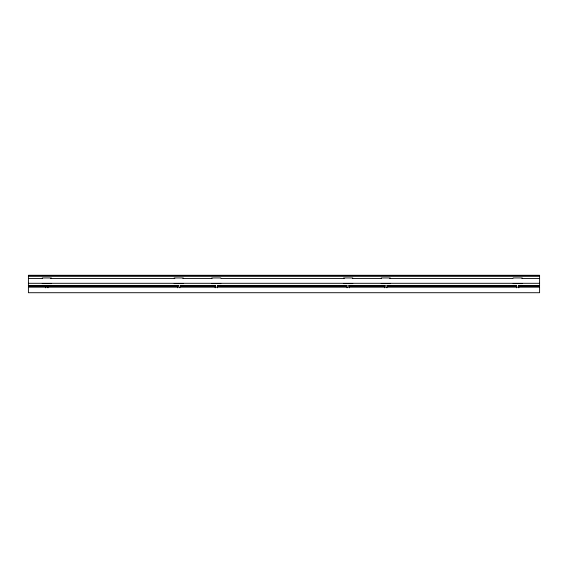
<?xml version="1.0" encoding="UTF-8"?>
<svg xmlns="http://www.w3.org/2000/svg" width="568" height="568" viewBox="0 0 568 568"><rect width="100%" height="100%" fill="white"/><g stroke="black" fill="none" stroke-linecap="round" stroke-linejoin="round"><path stroke-width="0.85" d="M28.4 275.736L539.6 275.736M28.4 275.792L539.6 275.792M28.4 275.949L539.6 275.949M42.224 277.951L51.383 277.951M174.142 277.951L183.301 277.951M211.701 277.951L220.867 277.951M343.626 277.951L352.785 277.951M381.185 277.951L390.351 277.951M513.11 277.951L522.269 277.951M28.4 278.512L42.6 278.512M50.587 278.512L174.837 278.512M182.825 278.512L212.112 278.512M220.987 278.512L344.35 278.512M352.337 278.512L381.625 278.512M389.612 278.512L512.975 278.512M521.85 278.512L539.6 278.512M28.4 283.297L539.6 283.297M42.224 283.602L51.383 283.602M174.142 283.602L183.301 283.602M211.701 283.602L220.867 283.602M343.626 283.602L352.785 283.602M381.185 283.602L390.351 283.602M513.11 283.602L522.269 283.602M28.4 285.605L178.387 285.605M180.162 285.605L215.662 285.605M217.438 285.605L347.012 285.605M348.787 285.605L385.175 285.605M386.95 285.605L516.525 285.605M518.3 285.605L539.6 285.605M28.4 285.761L178.387 285.81M180.162 285.761L215.662 285.81M217.438 285.81L347.012 285.761M348.787 285.81L385.175 285.761M386.95 285.761L516.525 285.81M518.3 285.761L539.6 285.81M178.387 286.272L28.4 286.272L28.4 275.281L539.6 275.281L539.6 286.272L518.3 286.272M180.162 286.272L215.662 286.272M217.438 286.272L347.012 286.272M348.787 286.272L385.175 286.272M386.95 286.272L516.525 286.272M518.832 287.394L518.832 287.82M516.546 287.394L516.546 287.82M386.915 287.394L386.915 287.82M384.628 287.394L384.628 287.82M349.348 287.394L349.348 287.82M347.062 287.394L347.062 287.82M217.43 287.394L217.43 287.82M215.144 287.394L215.144 287.82M179.864 287.394L179.864 287.82M177.578 287.394L177.578 287.82M47.946 287.394L47.946 287.82M45.66 287.394L45.66 287.82M539.6 287.167L28.4 287.167L28.4 292.719L539.6 292.719L539.6 287.167"/></g></svg>
